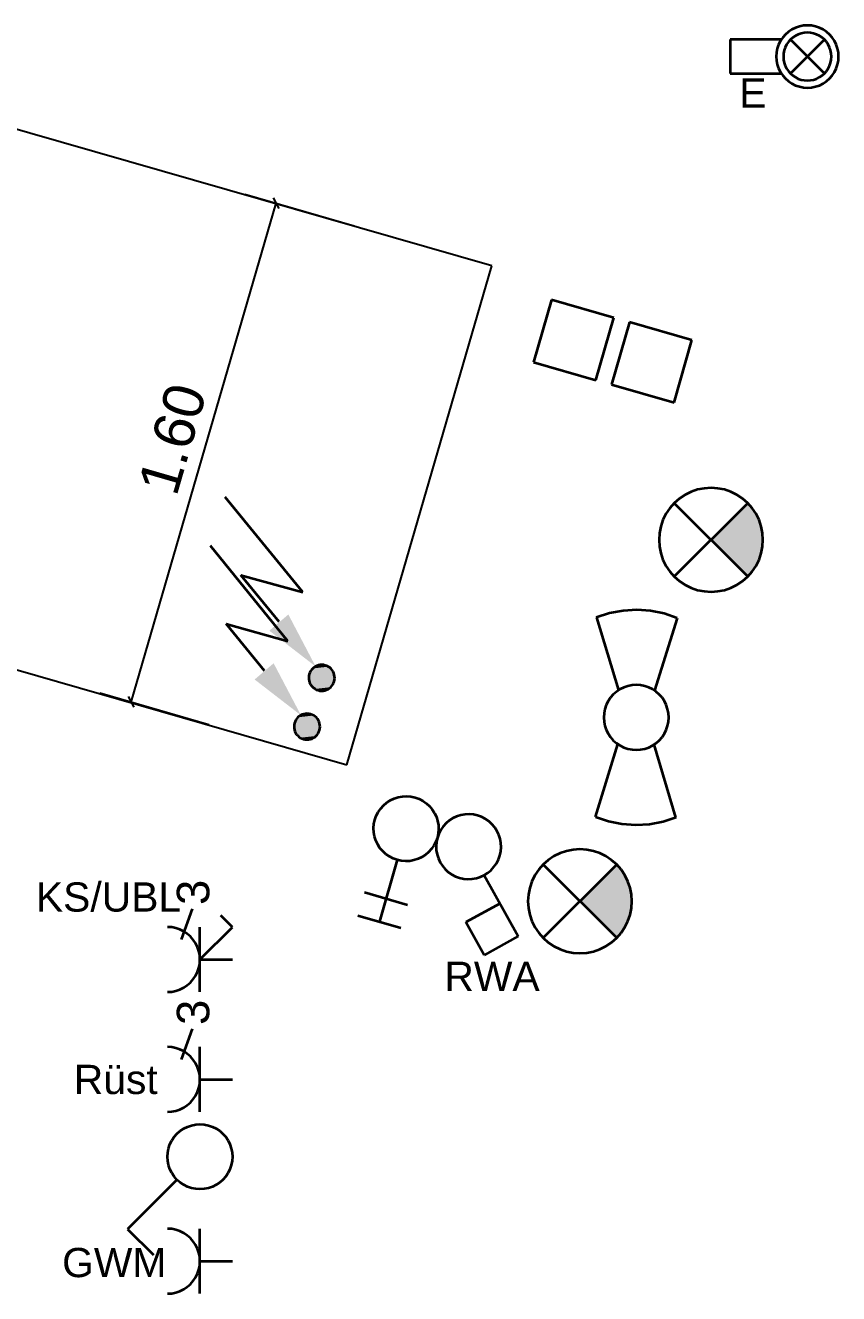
# Model space of a CAD drawing. Extents: x 800 to 1481, y 55 to 490.
# Drawn here: x 1080.98 to 1106.01, y 106.07 to 145.13 of the extents above; entities that cross this region are included whole.
import ezdxf

# ---------------------------------------------------------------- set-up
doc = ezdxf.new("R2010")
doc.units = 0
doc.layers.get('0').update_dxf_attribs({"lineweight": 18})
for name, color, linetype, lineweight, true_color in [('E_Kraft', 1, 'Continuous', 35, 0xff0000), ('E_Licht', 7, 'Continuous', 35, 0x0080ff), ('E_Starkstrom', 1, 'Continuous', 35, 0xff0000), ('X_Einfuegepunkt', 1, 'Continuous', 25, 0xff0000)]:
    doc.layers.add(name, color=color, linetype=linetype, lineweight=lineweight, true_color=true_color)
doc.styles.get("Standard").update_dxf_attribs({"font": 'arial.ttf'})

# ---------------------------------------------------------------- blocks, each defined once
blk = doc.blocks.new('Polygon-A0Q9B2BPAY', base_point=(1074.055, 122.361))
at = {"color": 0, "linetype": 'ByBlock', "lineweight": -2, "ltscale": 0.25}
for p, q in [((1078.472, 142.571), (1074.055, 127.193)), ((1095.339, 137.726), (1078.472, 142.571)), ((1090.875, 122.361), (1095.339, 137.726)), ((1074.055, 127.193), (1090.875, 122.361))]:
    blk.add_line(p, q, dxfattribs=at)
blk = doc.blocks.new('Maß-A0Q9B2BRAY', base_point=(1083.272, 123.594))
at = {"color": 0, "linetype": 'ByBlock', "lineweight": -2, "ltscale": 0.25}
for p, q in [((1087.737, 139.935), (1091.098, 138.958)), ((1084.233, 124.291), (1088.697, 139.656)), ((1088.607, 139.82), (1088.787, 139.492)), ((1083.272, 124.57), (1086.633, 123.594)), ((1084.142, 124.456), (1084.323, 124.127))]:
    blk.add_line(p, q, dxfattribs=at)
at = {"color": 0, "linetype": 'ByBlock', "lineweight": -2, "ltscale": 0.25, "insert": (1084.428, 130.938), "char_height": 1.25, "attachment_point": 1, "rotation": 73.7977}
blk.add_mtext('{\\fArial;1.60}', dxfattribs=at)
blk = doc.blocks.new('Steckdose T13_ UP_ 3-fach_ geschaltet-A0Q9B39RAY', base_point=(1085.355, 115.361))
at = {"color": 0, "linetype": 'ByBlock', "lineweight": -2, "ltscale": 0.35}
for p, q in [((1085.786, 116.979), (1086.125, 117.923)), ((1087.355, 117.361), (1087.001, 117.716)), ((1085.486, 117.353), (1085.355, 117.361)), ((1085.614, 117.327), (1085.486, 117.353)), ((1085.738, 117.285), (1085.614, 117.327)), ((1085.855, 117.227), (1085.738, 117.285)), ((1085.964, 117.155), (1085.855, 117.227)), ((1086.355, 115.361), (1086.355, 117.361)), ((1086.355, 116.361), (1087.355, 117.361)), ((1086.063, 117.069), (1085.964, 117.155)), ((1086.149, 116.97), (1086.063, 117.069)), ((1086.221, 116.861), (1086.149, 116.97)), ((1086.279, 116.744), (1086.221, 116.861)), ((1086.321, 116.62), (1086.279, 116.744)), ((1086.347, 116.492), (1086.321, 116.62)), ((1086.355, 116.361), (1086.347, 116.492)), ((1086.279, 115.979), (1086.321, 116.103)), ((1086.321, 116.103), (1086.347, 116.231)), ((1086.347, 116.231), (1086.355, 116.361)), ((1086.355, 116.361), (1087.355, 116.361)), ((1085.964, 115.568), (1086.063, 115.654)), ((1086.063, 115.654), (1086.149, 115.753)), ((1086.149, 115.753), (1086.221, 115.861)), ((1086.221, 115.861), (1086.279, 115.979)), ((1085.355, 115.361), (1085.486, 115.37)), ((1085.486, 115.37), (1085.614, 115.396)), ((1085.614, 115.396), (1085.738, 115.438)), ((1085.738, 115.438), (1085.855, 115.495)), ((1085.855, 115.495), (1085.964, 115.568))]:
    blk.add_line(p, q, dxfattribs=at)
at = {"color": 0, "linetype": 'ByBlock', "lineweight": -2, "ltscale": 0.35, "insert": (1085.643, 118.04), "char_height": 1, "attachment_point": 1, "rotation": 90}
blk.add_mtext('{\\fArial;3}', dxfattribs=at)
blk = doc.blocks.new('Bauteilbeschriftung-A0Q9B39TAY', base_point=(1081.305, 117.836))
at = {"color": 0, "linetype": 'ByBlock', "lineweight": -2, "ltscale": 0.35, "insert": (1081.305, 118.736), "char_height": 0.9, "attachment_point": 1}
blk.add_mtext('{\\fArial;KS/UBL}', dxfattribs=at)
blk = doc.blocks.new('Steckdose T13_ UP-A0Q9B39VAY', base_point=(1085.355, 106.07))
at = {"color": 0, "linetype": 'ByBlock', "lineweight": -2, "ltscale": 0.35}
for p, q in [((1085.486, 108.062), (1085.355, 108.07)), ((1085.614, 108.036), (1085.486, 108.062)), ((1085.738, 107.994), (1085.614, 108.036)), ((1085.855, 107.936), (1085.738, 107.994)), ((1085.964, 107.863), (1085.855, 107.936)), ((1086.063, 107.777), (1085.964, 107.863)), ((1086.355, 106.07), (1086.355, 108.07)), ((1086.149, 107.679), (1086.063, 107.777)), ((1086.221, 107.57), (1086.149, 107.679)), ((1086.279, 107.453), (1086.221, 107.57)), ((1086.321, 107.329), (1086.279, 107.453)), ((1086.347, 107.201), (1086.321, 107.329)), ((1086.355, 107.07), (1086.347, 107.201)), ((1086.347, 106.94), (1086.355, 107.07)), ((1086.355, 107.07), (1087.355, 107.07)), ((1086.221, 106.57), (1086.279, 106.687)), ((1086.279, 106.687), (1086.321, 106.811)), ((1086.321, 106.811), (1086.347, 106.94)), ((1085.855, 106.204), (1085.964, 106.277)), ((1085.964, 106.277), (1086.063, 106.363)), ((1086.063, 106.363), (1086.149, 106.461)), ((1086.149, 106.461), (1086.221, 106.57)), ((1085.355, 106.07), (1085.486, 106.079)), ((1085.486, 106.079), (1085.614, 106.104)), ((1085.614, 106.104), (1085.738, 106.146)), ((1085.738, 106.146), (1085.855, 106.204))]:
    blk.add_line(p, q, dxfattribs=at)
blk = doc.blocks.new('Bauteilbeschriftung-A0Q9B39XAY', base_point=(1082.112, 106.578))
at = {"color": 0, "linetype": 'ByBlock', "lineweight": -2, "ltscale": 0.35, "insert": (1082.112, 107.478), "char_height": 0.9, "attachment_point": 1}
blk.add_mtext('{\\fArial;GWM}', dxfattribs=at)
blk = doc.blocks.new('Steckdose T13_ UP_ 3-fach-A0Q9B3A3AY', base_point=(1085.355, 111.667))
at = {"color": 0, "linetype": 'ByBlock', "lineweight": -2, "ltscale": 0.35}
for p, q in [((1085.786, 113.284), (1086.125, 114.228)), ((1085.486, 113.658), (1085.355, 113.667)), ((1086.355, 111.667), (1086.355, 113.667)), ((1085.614, 113.633), (1085.486, 113.658)), ((1085.738, 113.59), (1085.614, 113.633)), ((1085.855, 113.533), (1085.738, 113.59)), ((1085.964, 113.46), (1085.855, 113.533)), ((1086.063, 113.374), (1085.964, 113.46)), ((1086.149, 113.275), (1086.063, 113.374)), ((1086.221, 113.167), (1086.149, 113.275)), ((1086.279, 113.049), (1086.221, 113.167)), ((1086.321, 112.925), (1086.279, 113.049)), ((1086.347, 112.797), (1086.321, 112.925)), ((1086.321, 112.408), (1086.347, 112.536)), ((1086.355, 112.667), (1086.347, 112.797)), ((1086.347, 112.536), (1086.355, 112.667)), ((1086.355, 112.667), (1087.355, 112.667)), ((1086.149, 112.058), (1086.221, 112.167)), ((1086.221, 112.167), (1086.279, 112.284)), ((1086.279, 112.284), (1086.321, 112.408)), ((1085.614, 111.701), (1085.738, 111.743)), ((1085.738, 111.743), (1085.855, 111.801)), ((1085.855, 111.801), (1085.964, 111.873)), ((1085.964, 111.873), (1086.063, 111.959)), ((1086.063, 111.959), (1086.149, 112.058)), ((1085.355, 111.667), (1085.486, 111.675)), ((1085.486, 111.675), (1085.614, 111.701))]:
    blk.add_line(p, q, dxfattribs=at)
at = {"color": 0, "linetype": 'ByBlock', "lineweight": -2, "ltscale": 0.35, "insert": (1085.643, 114.345), "char_height": 1, "attachment_point": 1, "rotation": 90}
blk.add_mtext('{\\fArial;3}', dxfattribs=at)
blk = doc.blocks.new('Bauteilbeschriftung-A0Q9B3A5AY', base_point=(1082.471, 112.217))
at = {"color": 0, "linetype": 'ByBlock', "lineweight": -2, "ltscale": 0.35, "insert": (1082.471, 113.117), "char_height": 0.9, "attachment_point": 1}
blk.add_mtext('{\\fArial;Rüst}', dxfattribs=at)
blk = doc.blocks.new('Abzweigdose quadratisch (multi) UP-A0Q9B3AJAY', base_point=(1096.623, 134.204))
at = {"color": 0, "lineweight": -2}
for p, q in [((1097.175, 136.679), (1096.623, 134.756)), ((1099.097, 136.126), (1097.175, 136.679)), ((1098.545, 134.204), (1099.097, 136.126)), ((1096.623, 134.756), (1098.545, 134.204))]:
    blk.add_line(p, q, dxfattribs=at)
blk = doc.blocks.new('Schlüsselschalter_ UP-A0Q9B3ARAY', base_point=(1093.624, 116.497))
at = {"color": 0, "lineweight": -2}
for p, q in [((1094.139, 120.711), (1094.029, 120.64)), ((1094.257, 120.766), (1094.139, 120.711)), ((1094.382, 120.806), (1094.257, 120.766)), ((1094.511, 120.829), (1094.382, 120.806)), ((1094.641, 120.836), (1094.511, 120.829)), ((1094.772, 120.825), (1094.641, 120.836)), ((1094.899, 120.797), (1094.772, 120.825)), ((1095.022, 120.753), (1094.899, 120.797)), ((1095.139, 120.693), (1095.022, 120.753)), ((1093.766, 120.351), (1093.706, 120.235)), ((1093.841, 120.459), (1093.766, 120.351)), ((1093.929, 120.555), (1093.841, 120.459)), ((1094.029, 120.64), (1093.929, 120.555)), ((1095.246, 120.618), (1095.139, 120.693)), ((1095.343, 120.53), (1095.246, 120.618)), ((1095.427, 120.43), (1095.343, 120.53)), ((1095.498, 120.32), (1095.427, 120.43)), ((1095.554, 120.202), (1095.498, 120.32)), ((1093.634, 119.984), (1093.623, 119.854)), ((1093.662, 120.112), (1093.634, 119.984)), ((1093.706, 120.235), (1093.662, 120.112)), ((1095.594, 120.077), (1095.554, 120.202)), ((1095.617, 119.949), (1095.594, 120.077)), ((1095.623, 119.818), (1095.617, 119.949)), ((1093.623, 119.854), (1093.63, 119.723)), ((1093.63, 119.723), (1093.653, 119.594)), ((1093.653, 119.594), (1093.693, 119.47)), ((1095.54, 119.437), (1095.584, 119.56)), ((1095.584, 119.56), (1095.612, 119.688)), ((1095.612, 119.688), (1095.623, 119.818)), ((1093.693, 119.47), (1093.748, 119.351)), ((1093.748, 119.351), (1093.819, 119.241)), ((1093.819, 119.241), (1093.904, 119.141)), ((1093.904, 119.141), (1094, 119.053)), ((1095.318, 119.116), (1095.406, 119.213)), ((1095.406, 119.213), (1095.48, 119.32)), ((1095.48, 119.32), (1095.54, 119.437)), ((1094, 119.053), (1094.108, 118.979)), ((1094.108, 118.979), (1094.224, 118.919)), ((1094.224, 118.919), (1094.347, 118.875)), ((1094.347, 118.875), (1094.475, 118.847)), ((1094.475, 118.847), (1094.605, 118.836)), ((1094.605, 118.836), (1094.736, 118.842)), ((1094.736, 118.842), (1094.865, 118.865)), ((1094.865, 118.865), (1094.989, 118.905)), ((1094.989, 118.905), (1095.108, 118.961)), ((1095.108, 118.961), (1095.218, 119.032)), ((1095.108, 118.961), (1096.15, 117.078)), ((1095.218, 119.032), (1095.318, 119.116)), ((1095.591, 118.087), (1094.542, 117.506)), ((1095.1, 116.497), (1094.542, 117.506)), ((1096.15, 117.078), (1095.1, 116.497))]:
    blk.add_line(p, q, dxfattribs=at)
blk = doc.blocks.new('Bauteilbeschriftung-A0Q9B3ATAY', base_point=(1093.879, 115.393))
at = {"color": 0, "linetype": 'ByBlock', "lineweight": -2, "ltscale": 0.35, "insert": (1093.879, 116.293), "char_height": 0.9, "attachment_point": 1}
blk.add_mtext('{\\fArial;RWA}', dxfattribs=at)
blk = doc.blocks.new('Elektroanschluss-A0Q9B3OVAY', base_point=(1086.68, 123.133))
at = {"color": 0, "lineweight": -2}
for p, q in [((1089.065, 126.166), (1086.68, 129.098)), ((1087.161, 126.698), (1089.065, 126.166)), ((1088.337, 125.252), (1087.161, 126.698)), ((1089.373, 123.821), (1089.338, 123.782)), ((1089.413, 123.854), (1089.373, 123.821)), ((1089.457, 123.883), (1089.413, 123.854)), ((1089.504, 123.905), (1089.457, 123.883)), ((1089.554, 123.921), (1089.504, 123.905)), ((1089.606, 123.93), (1089.554, 123.921)), ((1089.658, 123.933), (1089.606, 123.93)), ((1089.71, 123.928), (1089.658, 123.933)), ((1089.761, 123.917), (1089.71, 123.928)), ((1089.81, 123.899), (1089.761, 123.917)), ((1089.857, 123.875), (1089.81, 123.899)), ((1089.9, 123.846), (1089.857, 123.875)), ((1089.939, 123.81), (1089.9, 123.846)), ((1089.255, 123.592), (1089.251, 123.54)), ((1089.251, 123.54), (1089.253, 123.488)), ((1089.253, 123.488), (1089.262, 123.436)), ((1089.266, 123.643), (1089.255, 123.592)), ((1089.262, 123.436), (1089.278, 123.386)), ((1089.284, 123.692), (1089.266, 123.643)), ((1089.308, 123.739), (1089.284, 123.692)), ((1089.338, 123.782), (1089.308, 123.739)), ((1089.972, 123.77), (1089.939, 123.81)), ((1090.001, 123.726), (1089.972, 123.77)), ((1090.023, 123.679), (1090.001, 123.726)), ((1090.039, 123.629), (1090.023, 123.679)), ((1090.035, 123.422), (1090.046, 123.473)), ((1090.048, 123.578), (1090.039, 123.629)), ((1090.046, 123.473), (1090.051, 123.525)), ((1090.051, 123.525), (1090.048, 123.578)), ((1089.278, 123.386), (1089.301, 123.339)), ((1089.301, 123.339), (1089.329, 123.295)), ((1089.329, 123.295), (1089.363, 123.255)), ((1089.363, 123.255), (1089.401, 123.22)), ((1089.401, 123.22), (1089.444, 123.19)), ((1089.444, 123.19), (1089.491, 123.166)), ((1089.491, 123.166), (1089.54, 123.148)), ((1089.54, 123.148), (1089.591, 123.137)), ((1089.591, 123.137), (1089.643, 123.133)), ((1089.643, 123.133), (1089.696, 123.135)), ((1089.696, 123.135), (1089.747, 123.144)), ((1089.747, 123.144), (1089.797, 123.16)), ((1089.797, 123.16), (1089.844, 123.183)), ((1089.844, 123.183), (1089.888, 123.211)), ((1089.888, 123.211), (1089.928, 123.245)), ((1089.928, 123.245), (1089.964, 123.283)), ((1089.964, 123.283), (1089.993, 123.326)), ((1089.993, 123.326), (1090.017, 123.373)), ((1090.017, 123.373), (1090.035, 123.422))]:
    blk.add_line(p, q, dxfattribs=at)
for points in [[(1088.886, 124.984), (1088.038, 124.984), (1088.623, 125.484)], [(1089.464, 123.882), (1088.886, 124.984), (1088.038, 124.984)], [(1089.939, 123.81), (1089.365, 123.81), (1089.926, 123.821)], [(1089.365, 123.81), (1089.926, 123.821), (1089.373, 123.821)], [(1089.926, 123.821), (1089.373, 123.821), (1089.857, 123.875)], [(1089.373, 123.821), (1089.857, 123.875), (1089.447, 123.875)], [(1089.857, 123.875), (1089.447, 123.875), (1089.84, 123.883)], [(1089.447, 123.875), (1089.84, 123.883), (1089.457, 123.883)], [(1089.84, 123.883), (1089.457, 123.883), (1089.761, 123.917)], [(1089.457, 123.883), (1089.761, 123.917), (1089.545, 123.917)], [(1089.761, 123.917), (1089.545, 123.917), (1089.736, 123.921)], [(1089.545, 123.917), (1089.736, 123.921), (1089.554, 123.921)], [(1089.736, 123.921), (1089.554, 123.921), (1089.658, 123.933)], [(1090.049, 123.54), (1089.251, 123.54), (1090.039, 123.629)], [(1089.251, 123.54), (1090.039, 123.629), (1089.264, 123.629)], [(1089.252, 123.525), (1090.049, 123.54), (1089.251, 123.54)], [(1090.051, 123.525), (1089.252, 123.525), (1090.049, 123.54)], [(1089.262, 123.436), (1090.051, 123.525), (1089.252, 123.525)], [(1090.037, 123.436), (1089.262, 123.436), (1090.051, 123.525)], [(1089.268, 123.422), (1090.037, 123.436), (1089.262, 123.436)], [(1090.039, 123.629), (1089.264, 123.629), (1090.033, 123.643)], [(1089.264, 123.629), (1090.033, 123.643), (1089.266, 123.643)], [(1090.033, 123.643), (1089.266, 123.643), (1090.001, 123.726)], [(1089.266, 123.643), (1090.001, 123.726), (1089.302, 123.726)], [(1090.035, 123.422), (1089.268, 123.422), (1090.037, 123.436)], [(1090.001, 123.726), (1089.302, 123.726), (1089.991, 123.739)], [(1089.302, 123.726), (1089.991, 123.739), (1089.308, 123.739)], [(1089.991, 123.739), (1089.308, 123.739), (1089.939, 123.81)], [(1089.308, 123.739), (1089.939, 123.81), (1089.365, 123.81)], [(1089.301, 123.339), (1090.035, 123.422), (1089.268, 123.422)], [(1089.999, 123.339), (1089.301, 123.339), (1090.035, 123.422)], [(1089.31, 123.326), (1089.999, 123.339), (1089.301, 123.339)], [(1089.993, 123.326), (1089.31, 123.326), (1089.999, 123.339)], [(1089.363, 123.255), (1089.993, 123.326), (1089.31, 123.326)], [(1089.936, 123.255), (1089.363, 123.255), (1089.993, 123.326)], [(1089.376, 123.245), (1089.936, 123.255), (1089.363, 123.255)], [(1089.928, 123.245), (1089.376, 123.245), (1089.936, 123.255)], [(1089.444, 123.19), (1089.928, 123.245), (1089.376, 123.245)], [(1089.854, 123.19), (1089.444, 123.19), (1089.928, 123.245)], [(1089.461, 123.183), (1089.854, 123.19), (1089.444, 123.19)], [(1089.844, 123.183), (1089.461, 123.183), (1089.854, 123.19)], [(1089.54, 123.148), (1089.844, 123.183), (1089.461, 123.183)], [(1089.757, 123.148), (1089.54, 123.148), (1089.844, 123.183)], [(1089.565, 123.144), (1089.757, 123.148), (1089.54, 123.148)], [(1089.747, 123.144), (1089.565, 123.144), (1089.757, 123.148)], [(1089.643, 123.133), (1089.747, 123.144), (1089.565, 123.144)]]:
    blk.add_solid(points, dxfattribs=at)
blk = doc.blocks.new('Elektroanschluss-A0Q9B3OXAY', base_point=(1087.132, 124.636))
at = {"color": 0, "lineweight": -2}
for p, q in [((1089.517, 127.669), (1087.132, 130.601)), ((1087.613, 128.201), (1089.517, 127.669)), ((1088.79, 126.755), (1087.613, 128.201)), ((1089.909, 125.386), (1089.865, 125.357)), ((1089.957, 125.408), (1089.909, 125.386)), ((1090.007, 125.424), (1089.957, 125.408)), ((1090.058, 125.433), (1090.007, 125.424)), ((1090.11, 125.436), (1090.058, 125.433)), ((1090.162, 125.431), (1090.11, 125.436)), ((1090.214, 125.42), (1090.162, 125.431)), ((1090.263, 125.403), (1090.214, 125.42)), ((1090.309, 125.379), (1090.263, 125.403)), ((1089.708, 125.095), (1089.703, 125.043)), ((1089.703, 125.043), (1089.706, 124.991)), ((1089.719, 125.146), (1089.708, 125.095)), ((1089.736, 125.195), (1089.719, 125.146)), ((1089.76, 125.242), (1089.736, 125.195)), ((1089.79, 125.285), (1089.76, 125.242)), ((1089.825, 125.324), (1089.79, 125.285)), ((1089.865, 125.357), (1089.825, 125.324)), ((1090.352, 125.349), (1090.309, 125.379)), ((1090.391, 125.314), (1090.352, 125.349)), ((1090.425, 125.274), (1090.391, 125.314)), ((1090.453, 125.23), (1090.425, 125.274)), ((1090.475, 125.182), (1090.453, 125.23)), ((1090.491, 125.132), (1090.475, 125.182)), ((1090.501, 125.081), (1090.491, 125.132)), ((1090.499, 124.976), (1090.503, 125.029)), ((1090.503, 125.029), (1090.501, 125.081)), ((1089.706, 124.991), (1089.715, 124.939)), ((1089.715, 124.939), (1089.731, 124.889)), ((1089.731, 124.889), (1089.753, 124.842)), ((1089.753, 124.842), (1089.782, 124.798)), ((1089.782, 124.798), (1089.815, 124.758)), ((1089.815, 124.758), (1089.854, 124.723)), ((1089.854, 124.723), (1089.897, 124.693)), ((1089.897, 124.693), (1089.944, 124.669)), ((1089.944, 124.669), (1089.993, 124.651)), ((1089.993, 124.651), (1090.044, 124.64)), ((1090.044, 124.64), (1090.096, 124.636)), ((1090.096, 124.636), (1090.148, 124.638)), ((1090.148, 124.638), (1090.2, 124.648)), ((1090.2, 124.648), (1090.25, 124.664)), ((1090.25, 124.664), (1090.297, 124.686)), ((1090.297, 124.686), (1090.341, 124.714)), ((1090.341, 124.714), (1090.381, 124.748)), ((1090.381, 124.748), (1090.416, 124.787)), ((1090.416, 124.787), (1090.446, 124.83)), ((1090.446, 124.83), (1090.47, 124.876)), ((1090.47, 124.876), (1090.488, 124.925)), ((1090.488, 124.925), (1090.499, 124.976))]:
    blk.add_line(p, q, dxfattribs=at)
for points in [[(1089.338, 126.487), (1088.491, 126.487), (1089.076, 126.987)], [(1089.916, 125.385), (1089.338, 126.487), (1088.491, 126.487)], [(1090.309, 125.379), (1089.9, 125.379), (1090.293, 125.386)], [(1089.9, 125.379), (1090.293, 125.386), (1089.909, 125.386)], [(1090.293, 125.386), (1089.909, 125.386), (1090.214, 125.42)], [(1089.909, 125.386), (1090.214, 125.42), (1089.997, 125.42)], [(1090.214, 125.42), (1089.997, 125.42), (1090.189, 125.424)], [(1089.997, 125.42), (1090.189, 125.424), (1090.007, 125.424)], [(1090.189, 125.424), (1090.007, 125.424), (1090.11, 125.436)], [(1090.502, 125.043), (1089.703, 125.043), (1090.491, 125.132)], [(1089.703, 125.043), (1090.491, 125.132), (1089.717, 125.132)], [(1089.705, 125.029), (1090.502, 125.043), (1089.703, 125.043)], [(1090.503, 125.029), (1089.705, 125.029), (1090.502, 125.043)], [(1089.715, 124.939), (1090.503, 125.029), (1089.705, 125.029)], [(1090.49, 124.939), (1089.715, 124.939), (1090.503, 125.029)], [(1090.491, 125.132), (1089.717, 125.132), (1090.486, 125.146)], [(1089.717, 125.132), (1090.486, 125.146), (1089.719, 125.146)], [(1090.486, 125.146), (1089.719, 125.146), (1090.453, 125.23)], [(1089.719, 125.146), (1090.453, 125.23), (1089.755, 125.23)], [(1090.453, 125.23), (1089.755, 125.23), (1090.444, 125.242)], [(1089.755, 125.23), (1090.444, 125.242), (1089.76, 125.242)], [(1090.444, 125.242), (1089.76, 125.242), (1090.391, 125.314)], [(1089.76, 125.242), (1090.391, 125.314), (1089.817, 125.314)], [(1090.391, 125.314), (1089.817, 125.314), (1090.378, 125.324)], [(1089.817, 125.314), (1090.378, 125.324), (1089.825, 125.324)], [(1090.378, 125.324), (1089.825, 125.324), (1090.309, 125.379)], [(1089.825, 125.324), (1090.309, 125.379), (1089.9, 125.379)], [(1089.72, 124.925), (1090.49, 124.939), (1089.715, 124.939)], [(1090.488, 124.925), (1089.72, 124.925), (1090.49, 124.939)], [(1089.753, 124.842), (1090.488, 124.925), (1089.72, 124.925)], [(1090.451, 124.842), (1089.753, 124.842), (1090.488, 124.925)], [(1089.762, 124.83), (1090.451, 124.842), (1089.753, 124.842)], [(1090.446, 124.83), (1089.762, 124.83), (1090.451, 124.842)], [(1089.815, 124.758), (1090.446, 124.83), (1089.762, 124.83)], [(1090.389, 124.758), (1089.815, 124.758), (1090.446, 124.83)], [(1089.828, 124.748), (1090.389, 124.758), (1089.815, 124.758)], [(1090.381, 124.748), (1089.828, 124.748), (1090.389, 124.758)], [(1089.897, 124.693), (1090.381, 124.748), (1089.828, 124.748)], [(1090.307, 124.693), (1089.897, 124.693), (1090.381, 124.748)], [(1089.913, 124.686), (1090.307, 124.693), (1089.897, 124.693)], [(1090.297, 124.686), (1089.913, 124.686), (1090.307, 124.693)], [(1089.993, 124.651), (1090.297, 124.686), (1089.913, 124.686)], [(1090.209, 124.651), (1089.993, 124.651), (1090.297, 124.686)], [(1090.017, 124.648), (1090.209, 124.651), (1089.993, 124.651)], [(1090.2, 124.648), (1090.017, 124.648), (1090.209, 124.651)], [(1090.096, 124.636), (1090.2, 124.648), (1090.017, 124.648)]]:
    blk.add_solid(points, dxfattribs=at)
blk = doc.blocks.new('Abzweigdose quadratisch (multi) UP-A0Q9B3UTAY', base_point=(1099.025, 133.514))
at = {"color": 0, "lineweight": -2}
for p, q in [((1099.578, 135.988), (1099.025, 134.066)), ((1101.5, 135.436), (1099.578, 135.988)), ((1100.948, 133.514), (1101.5, 135.436)), ((1099.025, 134.066), (1100.948, 133.514))]:
    blk.add_line(p, q, dxfattribs=at)
blk = doc.blocks.new('Schalter_ Schema 0_ UP-A0Q9B40FAY', base_point=(1084.127, 107.26))
at = {"color": 0, "linetype": 'ByBlock', "lineweight": -2, "ltscale": 0.35}
for p, q in [((1085.562, 110.895), (1085.648, 110.993)), ((1085.648, 110.993), (1085.747, 111.08)), ((1085.747, 111.08), (1085.855, 111.152)), ((1085.855, 111.152), (1085.973, 111.21)), ((1085.973, 111.21), (1086.097, 111.252)), ((1086.097, 111.252), (1086.225, 111.278)), ((1086.225, 111.278), (1086.355, 111.286)), ((1086.355, 111.286), (1086.486, 111.278)), ((1086.486, 111.278), (1086.614, 111.252)), ((1086.614, 111.252), (1086.738, 111.21)), ((1086.738, 111.21), (1086.855, 111.152)), ((1086.855, 111.152), (1086.964, 111.08)), ((1086.964, 111.08), (1087.063, 110.993)), ((1087.063, 110.993), (1087.149, 110.895)), ((1085.364, 110.417), (1085.39, 110.545)), ((1085.39, 110.545), (1085.432, 110.669)), ((1085.432, 110.669), (1085.489, 110.786)), ((1085.489, 110.786), (1085.562, 110.895)), ((1087.149, 110.895), (1087.221, 110.786)), ((1087.221, 110.786), (1087.279, 110.669)), ((1087.279, 110.669), (1087.321, 110.545)), ((1087.321, 110.545), (1087.347, 110.417)), ((1085.355, 110.286), (1085.364, 110.417)), ((1085.364, 110.156), (1085.355, 110.286)), ((1085.39, 110.027), (1085.364, 110.156)), ((1087.347, 110.156), (1087.321, 110.027)), ((1087.347, 110.417), (1087.355, 110.286)), ((1087.355, 110.286), (1087.347, 110.156)), ((1085.432, 109.904), (1085.39, 110.027)), ((1085.489, 109.786), (1085.432, 109.904)), ((1085.562, 109.678), (1085.489, 109.786)), ((1087.221, 109.786), (1087.149, 109.678)), ((1087.279, 109.904), (1087.221, 109.786)), ((1087.321, 110.027), (1087.279, 109.904)), ((1085.648, 109.579), (1084.127, 108.058)), ((1085.648, 109.579), (1085.562, 109.678)), ((1085.747, 109.493), (1085.648, 109.579)), ((1085.855, 109.42), (1085.747, 109.493)), ((1085.973, 109.362), (1085.855, 109.42)), ((1086.855, 109.42), (1086.738, 109.362)), ((1086.964, 109.493), (1086.855, 109.42)), ((1087.063, 109.579), (1086.964, 109.493)), ((1087.149, 109.678), (1087.063, 109.579)), ((1086.097, 109.32), (1085.973, 109.362)), ((1086.225, 109.295), (1086.097, 109.32)), ((1086.355, 109.286), (1086.225, 109.295)), ((1086.486, 109.295), (1086.355, 109.286)), ((1086.614, 109.32), (1086.486, 109.295)), ((1086.738, 109.362), (1086.614, 109.32)), ((1084.127, 108.058), (1084.924, 107.26))]:
    blk.add_line(p, q, dxfattribs=at)
blk = doc.blocks.new('LED-Deckenleuchte mit Trafotunnel-A0Q9B4D1AY', base_point=(1102.674, 143.209))
at = {"color": 0, "linetype": 'ByBlock', "lineweight": -2, "ltscale": 0.35}
for p, q in [((1104.469, 144.931), (1104.375, 144.849)), ((1104.573, 145.001), (1104.469, 144.931)), ((1104.686, 145.057), (1104.573, 145.001)), ((1104.805, 145.097), (1104.686, 145.057)), ((1104.928, 145.122), (1104.805, 145.097)), ((1105.054, 145.13), (1104.928, 145.122)), ((1105.179, 145.122), (1105.054, 145.13)), ((1105.302, 145.097), (1105.179, 145.122)), ((1105.421, 145.057), (1105.302, 145.097)), ((1105.534, 145.001), (1105.421, 145.057)), ((1105.638, 144.931), (1105.534, 145.001)), ((1105.733, 144.849), (1105.638, 144.931)), ((1104.248, 144.692), (1102.674, 144.692)), ((1102.674, 144.692), (1102.674, 143.647)), ((1104.166, 144.537), (1104.126, 144.418)), ((1104.222, 144.65), (1104.166, 144.537)), ((1104.292, 144.754), (1104.222, 144.65)), ((1104.375, 144.849), (1104.292, 144.754)), ((1104.414, 144.539), (1104.371, 144.452)), ((1104.468, 144.619), (1104.414, 144.539)), ((1104.531, 144.692), (1104.468, 144.619)), ((1104.604, 144.756), (1104.531, 144.692)), ((1104.531, 144.692), (1105.576, 143.647)), ((1104.531, 143.647), (1105.576, 144.692)), ((1104.684, 144.809), (1104.604, 144.756)), ((1104.771, 144.852), (1104.684, 144.809)), ((1104.862, 144.883), (1104.771, 144.852)), ((1104.957, 144.902), (1104.862, 144.883)), ((1105.054, 144.908), (1104.957, 144.902)), ((1105.15, 144.902), (1105.054, 144.908)), ((1105.245, 144.883), (1105.15, 144.902)), ((1105.336, 144.852), (1105.245, 144.883)), ((1105.423, 144.809), (1105.336, 144.852)), ((1105.503, 144.756), (1105.423, 144.809)), ((1105.576, 144.692), (1105.503, 144.756)), ((1105.64, 144.619), (1105.576, 144.692)), ((1105.693, 144.539), (1105.64, 144.619)), ((1105.736, 144.452), (1105.693, 144.539)), ((1105.815, 144.754), (1105.733, 144.849)), ((1105.885, 144.65), (1105.815, 144.754)), ((1105.941, 144.537), (1105.885, 144.65)), ((1105.981, 144.418), (1105.941, 144.537)), ((1104.102, 144.295), (1104.093, 144.17)), ((1104.093, 144.17), (1104.102, 144.044)), ((1104.126, 144.418), (1104.102, 144.295)), ((1104.321, 144.266), (1104.315, 144.17)), ((1104.315, 144.17), (1104.321, 144.073)), ((1104.34, 144.361), (1104.321, 144.266)), ((1104.371, 144.452), (1104.34, 144.361)), ((1105.767, 144.361), (1105.736, 144.452)), ((1105.786, 144.266), (1105.767, 144.361)), ((1105.792, 144.17), (1105.786, 144.266)), ((1105.786, 144.073), (1105.792, 144.17)), ((1106.006, 144.295), (1105.981, 144.418)), ((1106.014, 144.17), (1106.006, 144.295)), ((1106.006, 144.044), (1106.014, 144.17)), ((1104.102, 144.044), (1104.126, 143.921)), ((1104.126, 143.921), (1104.166, 143.802)), ((1104.166, 143.802), (1104.222, 143.69)), ((1104.321, 144.073), (1104.34, 143.978)), ((1104.34, 143.978), (1104.371, 143.887)), ((1104.371, 143.887), (1104.414, 143.8)), ((1104.414, 143.8), (1104.468, 143.72)), ((1105.64, 143.72), (1105.693, 143.8)), ((1105.693, 143.8), (1105.736, 143.887)), ((1105.736, 143.887), (1105.767, 143.978)), ((1105.767, 143.978), (1105.786, 144.073)), ((1105.885, 143.69), (1105.941, 143.802)), ((1105.941, 143.802), (1105.981, 143.921)), ((1105.981, 143.921), (1106.006, 144.044)), ((1102.674, 143.647), (1104.248, 143.647)), ((1104.222, 143.69), (1104.292, 143.585)), ((1104.292, 143.585), (1104.375, 143.491)), ((1104.375, 143.491), (1104.469, 143.408)), ((1104.468, 143.72), (1104.531, 143.647)), ((1104.469, 143.408), (1104.573, 143.338)), ((1104.531, 143.647), (1104.604, 143.584)), ((1104.604, 143.584), (1104.684, 143.53)), ((1104.684, 143.53), (1104.771, 143.487)), ((1104.771, 143.487), (1104.862, 143.456)), ((1104.862, 143.456), (1104.957, 143.437)), ((1104.957, 143.437), (1105.054, 143.431)), ((1105.054, 143.431), (1105.15, 143.437)), ((1105.15, 143.437), (1105.245, 143.456)), ((1105.245, 143.456), (1105.336, 143.487)), ((1105.336, 143.487), (1105.423, 143.53)), ((1105.423, 143.53), (1105.503, 143.584)), ((1105.503, 143.584), (1105.576, 143.647)), ((1105.534, 143.338), (1105.638, 143.408)), ((1105.576, 143.647), (1105.64, 143.72)), ((1105.638, 143.408), (1105.733, 143.491)), ((1105.733, 143.491), (1105.815, 143.585)), ((1105.815, 143.585), (1105.885, 143.69)), ((1104.573, 143.338), (1104.686, 143.282)), ((1104.686, 143.282), (1104.805, 143.242)), ((1104.805, 143.242), (1104.928, 143.218)), ((1104.928, 143.218), (1105.054, 143.209)), ((1105.054, 143.209), (1105.179, 143.218)), ((1105.179, 143.218), (1105.302, 143.242)), ((1105.302, 143.242), (1105.421, 143.282)), ((1105.421, 143.282), (1105.534, 143.338))]:
    blk.add_line(p, q, dxfattribs=at)
blk = doc.blocks.new('Bauteilbeschriftung-A0Q9B4D3AY', base_point=(1102.955, 142.595))
at = {"color": 0, "linetype": 'ByBlock', "lineweight": -2, "ltscale": 0.35, "insert": (1102.955, 143.495), "char_height": 0.9, "attachment_point": 1}
blk.add_mtext('{\\fArial;E}', dxfattribs=at)
blk = doc.blocks.new('Notleuchte-A0Q9B4EFAY', base_point=(1100.486, 127.686))
at = {"color": 0, "lineweight": -2}
for p, q in [((1101.877, 130.871), (1101.672, 130.831)), ((1102.086, 130.885), (1101.877, 130.871)), ((1102.294, 130.871), (1102.086, 130.885)), ((1102.5, 130.831), (1102.294, 130.871)), ((1101.112, 130.555), (1100.955, 130.417)), ((1101.286, 130.671), (1101.112, 130.555)), ((1101.474, 130.763), (1101.286, 130.671)), ((1101.672, 130.831), (1101.474, 130.763)), ((1102.698, 130.763), (1102.5, 130.831)), ((1102.885, 130.671), (1102.698, 130.763)), ((1103.059, 130.555), (1102.885, 130.671)), ((1103.217, 130.417), (1103.059, 130.555)), ((1100.7, 130.085), (1100.608, 129.898)), ((1100.817, 130.259), (1100.7, 130.085)), ((1100.955, 130.417), (1100.817, 130.259)), ((1100.955, 130.417), (1103.217, 128.154)), ((1100.955, 128.154), (1103.217, 130.417)), ((1103.355, 130.259), (1103.217, 130.417)), ((1103.471, 130.085), (1103.355, 130.259)), ((1103.564, 129.898), (1103.471, 130.085)), ((1100.541, 129.7), (1100.5, 129.494)), ((1100.608, 129.898), (1100.541, 129.7)), ((1103.631, 129.7), (1103.564, 129.898)), ((1103.672, 129.494), (1103.631, 129.7)), ((1100.5, 129.494), (1100.486, 129.286)), ((1103.685, 129.286), (1103.672, 129.494)), ((1100.486, 129.286), (1100.5, 129.077)), ((1100.5, 129.077), (1100.541, 128.872)), ((1103.631, 128.872), (1103.672, 129.077)), ((1103.672, 129.077), (1103.685, 129.286)), ((1100.541, 128.872), (1100.608, 128.673)), ((1100.608, 128.673), (1100.7, 128.486)), ((1103.471, 128.486), (1103.564, 128.673)), ((1103.564, 128.673), (1103.631, 128.872)), ((1100.7, 128.486), (1100.817, 128.312)), ((1100.817, 128.312), (1100.955, 128.154)), ((1100.955, 128.154), (1101.112, 128.017)), ((1103.059, 128.017), (1103.217, 128.154)), ((1103.217, 128.154), (1103.355, 128.312)), ((1103.355, 128.312), (1103.471, 128.486)), ((1101.112, 128.017), (1101.286, 127.9)), ((1101.286, 127.9), (1101.474, 127.808)), ((1101.474, 127.808), (1101.672, 127.74)), ((1101.672, 127.74), (1101.877, 127.7)), ((1102.294, 127.7), (1102.5, 127.74)), ((1102.5, 127.74), (1102.698, 127.808)), ((1102.698, 127.808), (1102.885, 127.9)), ((1102.885, 127.9), (1103.059, 128.017)), ((1101.877, 127.7), (1102.086, 127.686)), ((1102.086, 127.686), (1102.294, 127.7))]:
    blk.add_line(p, q, dxfattribs=at)
for points in [[(1103.631, 129.7), (1102.5, 129.7), (1103.471, 130.085)], [(1102.5, 129.7), (1103.471, 130.085), (1102.885, 130.085)], [(1103.471, 130.085), (1102.885, 130.085), (1103.217, 130.417)], [(1103.685, 129.286), (1102.086, 129.286), (1103.631, 129.7)], [(1102.086, 129.286), (1103.631, 129.7), (1102.5, 129.7)], [(1102.5, 128.872), (1103.685, 129.286), (1102.086, 129.286)], [(1103.631, 128.872), (1102.5, 128.872), (1103.685, 129.286)], [(1102.885, 128.486), (1103.631, 128.872), (1102.5, 128.872)], [(1103.471, 128.486), (1102.885, 128.486), (1103.631, 128.872)], [(1103.217, 128.154), (1103.471, 128.486), (1102.885, 128.486)]]:
    blk.add_solid(points, dxfattribs=at)
blk = doc.blocks.new('Storentaster_ UP-A0Q9B4F3AY', base_point=(1091.216, 117.337))
at = {"color": 0, "lineweight": -2}
for p, q in [((1091.919, 121.011), (1092.007, 121.108)), ((1092.007, 121.108), (1092.107, 121.192)), ((1092.107, 121.192), (1092.217, 121.263)), ((1092.217, 121.263), (1092.335, 121.319)), ((1092.335, 121.319), (1092.46, 121.358)), ((1092.46, 121.358), (1092.588, 121.382)), ((1092.588, 121.382), (1092.719, 121.388)), ((1092.719, 121.388), (1092.849, 121.377)), ((1092.849, 121.377), (1092.977, 121.349)), ((1092.977, 121.349), (1093.1, 121.305)), ((1093.1, 121.305), (1093.216, 121.245)), ((1093.216, 121.245), (1093.324, 121.17)), ((1093.324, 121.17), (1093.421, 121.082)), ((1091.74, 120.664), (1091.784, 120.787)), ((1091.784, 120.787), (1091.844, 120.903)), ((1091.844, 120.903), (1091.919, 121.011)), ((1093.421, 121.082), (1093.505, 120.982)), ((1093.505, 120.982), (1093.576, 120.872)), ((1093.576, 120.872), (1093.632, 120.754)), ((1093.632, 120.754), (1093.671, 120.629)), ((1091.701, 120.406), (1091.712, 120.536)), ((1091.707, 120.275), (1091.701, 120.406)), ((1091.712, 120.536), (1091.74, 120.664)), ((1093.671, 120.629), (1093.695, 120.501)), ((1093.701, 120.37), (1093.69, 120.24)), ((1093.695, 120.501), (1093.701, 120.37)), ((1091.731, 120.146), (1091.707, 120.275)), ((1091.77, 120.022), (1091.731, 120.146)), ((1091.826, 119.904), (1091.77, 120.022)), ((1093.618, 119.989), (1093.558, 119.873)), ((1093.662, 120.112), (1093.618, 119.989)), ((1093.69, 120.24), (1093.662, 120.112)), ((1091.897, 119.793), (1091.826, 119.904)), ((1091.981, 119.694), (1091.897, 119.793)), ((1092.078, 119.606), (1091.981, 119.694)), ((1092.186, 119.531), (1092.078, 119.606)), ((1092.302, 119.471), (1092.186, 119.531)), ((1093.296, 119.584), (1093.185, 119.513)), ((1093.395, 119.668), (1093.296, 119.584)), ((1093.483, 119.765), (1093.395, 119.668)), ((1093.558, 119.873), (1093.483, 119.765)), ((1092.425, 119.427), (1091.88, 117.528)), ((1092.425, 119.427), (1092.302, 119.471)), ((1092.553, 119.399), (1092.425, 119.427)), ((1092.683, 119.388), (1092.553, 119.399)), ((1092.814, 119.394), (1092.683, 119.388)), ((1092.943, 119.418), (1092.814, 119.394)), ((1093.067, 119.457), (1092.943, 119.418)), ((1093.185, 119.513), (1093.067, 119.457)), ((1091.421, 118.43), (1092.747, 118.049)), ((1091.216, 117.718), (1092.543, 117.337))]:
    blk.add_line(p, q, dxfattribs=at)
blk = doc.blocks.new('Notleuchte-A0Q9B4G9AY', base_point=(1096.452, 116.554))
at = {"color": 0, "lineweight": -2}
for p, q in [((1097.252, 119.539), (1097.078, 119.423)), ((1097.439, 119.632), (1097.252, 119.539)), ((1097.637, 119.699), (1097.439, 119.632)), ((1097.843, 119.74), (1097.637, 119.699)), ((1098.051, 119.754), (1097.843, 119.74)), ((1098.26, 119.74), (1098.051, 119.754)), ((1098.466, 119.699), (1098.26, 119.74)), ((1098.664, 119.632), (1098.466, 119.699)), ((1098.851, 119.539), (1098.664, 119.632)), ((1099.025, 119.423), (1098.851, 119.539)), ((1096.92, 119.285), (1096.782, 119.128)), ((1097.078, 119.423), (1096.92, 119.285)), ((1096.92, 119.285), (1099.183, 117.023)), ((1096.92, 117.023), (1099.183, 119.285)), ((1099.183, 119.285), (1099.025, 119.423)), ((1099.321, 119.128), (1099.183, 119.285)), ((1096.574, 118.766), (1096.506, 118.568)), ((1096.666, 118.954), (1096.574, 118.766)), ((1096.782, 119.128), (1096.666, 118.954)), ((1099.437, 118.954), (1099.321, 119.128)), ((1099.529, 118.766), (1099.437, 118.954)), ((1099.597, 118.568), (1099.529, 118.766)), ((1096.466, 118.363), (1096.452, 118.154)), ((1096.506, 118.568), (1096.466, 118.363)), ((1099.637, 118.363), (1099.597, 118.568)), ((1099.651, 118.154), (1099.637, 118.363)), ((1096.452, 118.154), (1096.466, 117.945)), ((1099.637, 117.945), (1099.651, 118.154)), ((1096.466, 117.945), (1096.506, 117.74)), ((1096.506, 117.74), (1096.574, 117.542)), ((1099.529, 117.542), (1099.597, 117.74)), ((1099.597, 117.74), (1099.637, 117.945)), ((1096.574, 117.542), (1096.666, 117.354)), ((1096.666, 117.354), (1096.782, 117.18)), ((1096.782, 117.18), (1096.92, 117.023)), ((1099.183, 117.023), (1099.321, 117.18)), ((1099.321, 117.18), (1099.437, 117.354)), ((1099.437, 117.354), (1099.529, 117.542)), ((1096.92, 117.023), (1097.078, 116.885)), ((1097.078, 116.885), (1097.252, 116.769)), ((1098.851, 116.769), (1099.025, 116.885)), ((1099.025, 116.885), (1099.183, 117.023)), ((1097.252, 116.769), (1097.439, 116.676)), ((1097.439, 116.676), (1097.637, 116.609)), ((1097.637, 116.609), (1097.843, 116.568)), ((1097.843, 116.568), (1098.051, 116.554)), ((1098.051, 116.554), (1098.26, 116.568)), ((1098.26, 116.568), (1098.466, 116.609)), ((1098.466, 116.609), (1098.664, 116.676)), ((1098.664, 116.676), (1098.851, 116.769))]:
    blk.add_line(p, q, dxfattribs=at)
for points in [[(1099.437, 118.954), (1098.851, 118.954), (1099.183, 119.285)], [(1099.597, 118.568), (1098.466, 118.568), (1099.437, 118.954)], [(1098.466, 118.568), (1099.437, 118.954), (1098.851, 118.954)], [(1099.651, 118.154), (1098.051, 118.154), (1099.597, 118.568)], [(1098.051, 118.154), (1099.597, 118.568), (1098.466, 118.568)], [(1098.466, 117.74), (1099.651, 118.154), (1098.051, 118.154)], [(1099.651, 118.154), (1098.051, 118.154), (1099.651, 118.154)], [(1098.051, 118.154), (1099.651, 118.154), (1098.051, 118.154)], [(1099.597, 117.74), (1098.466, 117.74), (1099.651, 118.154)], [(1098.851, 117.354), (1099.597, 117.74), (1098.466, 117.74)], [(1099.437, 117.354), (1098.851, 117.354), (1099.597, 117.74)], [(1099.183, 117.023), (1099.437, 117.354), (1098.851, 117.354)]]:
    blk.add_solid(points, dxfattribs=at)
blk = doc.blocks.new('Bewegungsmelder 360°_ UP-A0Q9B4GBAY', base_point=(1098.526, 120.505))
at = {"color": 0, "lineweight": -2}
for p, q in [((1098.96, 127.022), (1098.556, 126.89)), ((1099.377, 127.101), (1098.96, 127.022)), ((1099.801, 127.126), (1099.377, 127.101)), ((1100.225, 127.097), (1099.801, 127.126)), ((1100.642, 127.014), (1100.225, 127.097)), ((1101.044, 126.878), (1100.642, 127.014)), ((1098.562, 126.892), (1099.235, 124.651)), ((1101.044, 126.878), (1100.351, 124.641)), ((1099.177, 124.609), (1099.078, 124.523)), ((1099.285, 124.682), (1099.177, 124.609)), ((1099.403, 124.74), (1099.285, 124.682)), ((1099.526, 124.782), (1099.403, 124.74)), ((1099.655, 124.807), (1099.526, 124.782)), ((1099.785, 124.816), (1099.655, 124.807)), ((1099.916, 124.807), (1099.785, 124.816)), ((1100.044, 124.782), (1099.916, 124.807)), ((1100.168, 124.74), (1100.044, 124.782)), ((1100.285, 124.682), (1100.168, 124.74)), ((1100.394, 124.609), (1100.285, 124.682)), ((1100.492, 124.523), (1100.394, 124.609)), ((1098.919, 124.316), (1098.861, 124.199)), ((1098.992, 124.425), (1098.919, 124.316)), ((1099.078, 124.523), (1098.992, 124.425)), ((1100.579, 124.425), (1100.492, 124.523)), ((1100.651, 124.316), (1100.579, 124.425)), ((1100.709, 124.199), (1100.651, 124.316)), ((1098.794, 123.946), (1098.785, 123.816)), ((1098.819, 124.075), (1098.794, 123.946)), ((1098.861, 124.199), (1098.819, 124.075)), ((1100.751, 124.075), (1100.709, 124.199)), ((1100.777, 123.946), (1100.751, 124.075)), ((1100.785, 123.816), (1100.777, 123.946)), ((1098.785, 123.816), (1098.794, 123.685)), ((1098.794, 123.685), (1098.819, 123.557)), ((1098.819, 123.557), (1098.861, 123.433)), ((1098.861, 123.433), (1098.919, 123.316)), ((1100.651, 123.316), (1100.709, 123.433)), ((1100.709, 123.433), (1100.751, 123.557)), ((1100.751, 123.557), (1100.777, 123.685)), ((1100.777, 123.685), (1100.785, 123.816)), ((1098.919, 123.316), (1098.992, 123.207)), ((1098.992, 123.207), (1099.078, 123.109)), ((1099.078, 123.109), (1099.177, 123.023)), ((1100.394, 123.023), (1100.492, 123.109)), ((1100.492, 123.109), (1100.579, 123.207)), ((1100.579, 123.207), (1100.651, 123.316)), ((1098.526, 120.754), (1099.22, 122.991)), ((1099.177, 123.023), (1099.285, 122.95)), ((1099.285, 122.95), (1099.403, 122.892)), ((1099.403, 122.892), (1099.526, 122.85)), ((1099.526, 122.85), (1099.655, 122.824)), ((1099.655, 122.824), (1099.785, 122.816)), ((1099.785, 122.816), (1099.916, 122.824)), ((1099.916, 122.824), (1100.044, 122.85)), ((1100.044, 122.85), (1100.168, 122.892)), ((1100.168, 122.892), (1100.285, 122.95)), ((1100.285, 122.95), (1100.394, 123.023)), ((1101.008, 120.739), (1100.336, 122.981)), ((1098.526, 120.754), (1098.929, 120.618)), ((1100.611, 120.61), (1101.015, 120.742)), ((1098.929, 120.618), (1099.345, 120.535)), ((1099.345, 120.535), (1099.769, 120.505)), ((1099.769, 120.505), (1100.193, 120.531)), ((1100.193, 120.531), (1100.611, 120.61))]:
    blk.add_line(p, q, dxfattribs=at)

msp = doc.modelspace()

# ---------------------------------------------------------------- block references
at = {"layer": 'E_Kraft', "linetype": 'Continuous', "ltscale": 0.35}
for name, p in [('Abzweigdose quadratisch (multi) UP-A0Q9B3AJAY', (1096.623, 134.204)), ('Schlüsselschalter_ UP-A0Q9B3ARAY', (1093.624, 116.497))]:
    msp.add_blockref(name, p, dxfattribs=at)
at = {"layer": 'E_Kraft', "ltscale": 0.35}
for name, p in [('Bauteilbeschriftung-A0Q9B39TAY', (1081.305, 117.836)), ('Steckdose T13_ UP_ 3-fach_ geschaltet-A0Q9B39RAY', (1085.355, 115.361)), ('Bauteilbeschriftung-A0Q9B3ATAY', (1093.879, 115.393)), ('Steckdose T13_ UP_ 3-fach-A0Q9B3A3AY', (1085.355, 111.667)), ('Bauteilbeschriftung-A0Q9B3A5AY', (1082.471, 112.217)), ('Schalter_ Schema 0_ UP-A0Q9B40FAY', (1084.127, 107.26)), ('Steckdose T13_ UP-A0Q9B39VAY', (1085.355, 106.07)), ('Bauteilbeschriftung-A0Q9B39XAY', (1082.112, 106.578))]:
    msp.add_blockref(name, p, dxfattribs=at)
at = {"layer": 'E_Licht', "ltscale": 0.35}
for name, p in [('LED-Deckenleuchte mit Trafotunnel-A0Q9B4D1AY', (1102.674, 143.209)), ('Bauteilbeschriftung-A0Q9B4D3AY', (1102.955, 142.595))]:
    msp.add_blockref(name, p, dxfattribs=at)
at = {"layer": 'E_Licht', "linetype": 'Continuous', "ltscale": 0.35}
for name, p in [('Abzweigdose quadratisch (multi) UP-A0Q9B3UTAY', (1099.025, 133.514)), ('Notleuchte-A0Q9B4EFAY', (1100.486, 127.686)), ('Elektroanschluss-A0Q9B3OVAY', (1086.68, 123.133)), ('Bewegungsmelder 360°_ UP-A0Q9B4GBAY', (1098.526, 120.505)), ('Storentaster_ UP-A0Q9B4F3AY', (1091.216, 117.337)), ('Notleuchte-A0Q9B4G9AY', (1096.452, 116.554))]:
    msp.add_blockref(name, p, dxfattribs=at)
at = {"layer": 'E_Starkstrom', "linetype": 'Continuous', "ltscale": 0.35}
msp.add_blockref('Elektroanschluss-A0Q9B3OXAY', (1087.132, 124.636), dxfattribs=at)
at = {"layer": 'X_Einfuegepunkt', "ltscale": 0.25}
for name, p in [('Polygon-A0Q9B2BPAY', (1074.055, 122.361)), ('Maß-A0Q9B2BRAY', (1083.272, 123.594))]:
    msp.add_blockref(name, p, dxfattribs=at)

doc.saveas('drawing.dxf')
